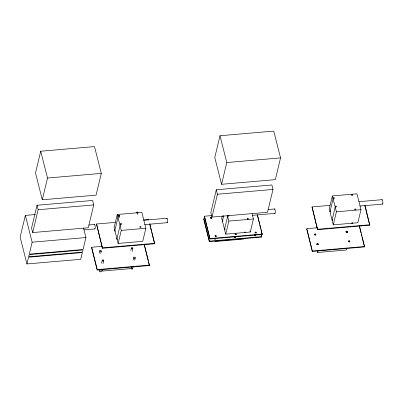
<?xml version="1.0" encoding="UTF-8"?>
<svg xmlns="http://www.w3.org/2000/svg" width="403" height="403" viewBox="0 0 403 403"><rect width="100%" height="100%" fill="white"/><g stroke="black" fill="none" stroke-linecap="round" stroke-linejoin="round"><path stroke-width="0.6" d="M35.363 214.537L25.359 215.398L20.15 237.15L26.93 263.95L80.711 259.305L85.92 237.553L83.456 227.806M40.728 151.231L35.519 172.983L42.3 199.782L96.08 195.138L101.289 173.386L94.504 146.586L40.728 151.231L47.509 178.03L42.3 199.782M37.031 205.258L31.56 228.098L32.693 232.566L88.262 227.766L93.733 204.926L92.604 200.457L37.031 205.258L38.159 209.726L32.693 232.566M26.93 263.95L32.139 242.198L25.359 215.398M115.177 222.401L96.534 224.013L102.453 248.268L154.656 243.76L149.79 223.67M102.261 246.339L91.698 247.251L91.597 247.689L97.244 270.02L149.448 265.512L144.36 244.556M99.279 253.165L99.863 250.706M100.715 253.502L101.304 251.044A0.741 0.589 13.5 0 0 100.362 250.308A0.741 0.589 13.5 0 0 100.085 251.291A0.741 0.589 13.5 0 0 101.294 251.089M97.244 270.02L91.698 247.251M102.453 248.268L96.534 224.013M99.662 271.148L100.105 269.295M101.551 263.255L102.276 260.232M101.103 271.491L101.546 269.637M102.982 263.638L103.717 260.575M131.655 266.781L131.227 268.574L102.543 271.053L102.972 269.259M117.263 214.507L114.135 227.559L118.155 243.442L142.743 241.316L145.866 228.264L141.851 212.386L117.263 214.507L121.278 230.39L118.155 243.442M114.779 230.718L118.437 215.459M119.142 217.59L119.585 215.731M116.885 239.034L120.537 223.776M137.428 214.467L137.871 212.608M130.829 250.439L131.418 247.981M132.124 251.381L132.854 248.319A0.741 0.589 13.5 0 0 131.912 247.583A0.741 0.589 13.5 0 0 131.635 248.565A0.741 0.589 13.5 0 0 132.844 248.364M133.237 259.965L133.826 257.507M132.652 268.766L133.242 266.307M134.678 260.308L135.267 257.849M148.631 219.937L148.732 219.504L143.76 219.932M219.993 135.746L214.784 157.497L221.564 184.297L275.345 179.652L280.553 157.9L273.773 131.101L219.993 135.746L226.773 162.545L221.564 184.297M205.087 218.713L203.842 218.819L203.737 219.252L209.389 241.588L261.592 237.075L261.084 234.229M211.923 215.565L204.467 216.21L204.361 216.643L210.013 238.974L262.217 234.465L257.431 214.718M216.295 189.773L210.829 212.613L211.958 217.081L267.532 212.28L272.997 189.44L271.869 184.972L216.295 189.773L217.429 194.241L211.958 217.081M209.389 241.588L203.842 218.819M210.013 238.974L204.467 216.21M222.265 215.897L221.695 218.27L225.715 234.153L250.303 232.027L253.427 218.975L252.087 213.681M222.602 220.33L223.741 215.585M224.708 228.647L227.831 215.6M225.715 234.153L228.839 221.101L227.352 215.217M317.383 227.755L306.819 228.672L306.713 229.106L312.365 251.437L364.564 246.928L359.476 225.972M330.047 205.364L312.028 206.92L317.574 229.685L369.778 225.176L364.992 205.429M312.365 251.437L306.819 228.672M317.574 229.685L312.028 206.92M346.771 248.198L346.343 249.996L317.66 252.469L318.093 250.676M332.379 195.929L329.256 208.976L333.271 224.859L357.859 222.738L360.987 209.686L356.967 193.803L332.379 195.929L336.399 211.807L333.271 224.859M330.163 211.041L333.286 197.989M332.268 219.358L335.392 206.306M47.509 178.03L101.289 173.386M226.773 162.545L280.553 157.9M38.159 209.726L93.733 204.926M217.429 194.241L272.997 189.44M88.972 224.99L94.478 224.516M143.745 220.26L167.008 218.25M267.799 209.545L274.534 208.961M358.866 201.676L382.125 199.671M83.874 229.886L94.896 228.934M144.707 224.632L167.356 222.673M252.298 215.338L274.947 213.383M359.829 206.049L382.477 204.094M121.278 230.39L145.866 228.264M228.839 221.101L253.427 218.975M336.399 211.807L360.987 209.686M32.139 242.198L85.92 237.553M102.558 247.83L154.762 243.321M210.119 238.541L262.323 234.032M317.68 229.252L369.878 224.743M209.495 241.15L261.693 236.642M214.945 241.533L243.629 239.055M314.239 234.722L315.484 234.617M345.97 231.982L347.839 231.821M97.35 269.582L149.553 265.073M312.466 251.004L364.67 246.495M364.886 205.862L369.778 225.176M359.219 225.801L361.053 233.045M361.36 234.254L361.818 236.062M362.121 237.271L364.564 246.928M317.206 250.686L317.66 252.469M257.331 215.152L259.467 223.605M259.774 224.809L260.691 228.43M260.993 229.639L262.217 234.465M260.978 234.662L261.592 237.075M250.006 230.848L250.303 232.027M149.684 224.103L150.289 226.486M150.586 227.68L151.493 231.251M151.795 232.44L154.656 243.76M144.103 244.384L148.223 260.681M148.531 261.89L149.448 265.512M102.09 269.264L102.543 271.053M94.267 224.829A2.222 0.519 85.1 0 1 95.199 226.637A2.222 0.519 85.1 0 1 94.619 228.703M255.492 235.78A0.594 0.474 13.5 0 1 255.24 235.962M254.479 235.216A0.594 0.474 13.5 0 1 255.552 235.559M255.442 234.748A0.594 0.474 13.5 0 1 255.527 235.423A0.594 0.474 13.5 0 1 254.701 235.423A0.594 0.474 13.5 0 1 254.615 234.748M234.591 237.584A0.594 0.474 13.5 0 1 234.506 236.909A0.594 0.474 13.5 0 1 235.332 236.909A0.594 0.474 13.5 0 1 235.417 237.584M235.554 236.591A0.594 0.474 13.5 0 1 235.241 237.281A0.594 0.474 13.5 0 1 234.481 236.773M214.467 239.196A0.594 0.474 13.5 0 1 214.895 238.495A0.594 0.474 13.5 0 1 215.504 239.196M215.58 238.359A0.594 0.474 13.5 0 1 215.121 239.019A0.594 0.474 13.5 0 1 214.497 238.364M224.97 229.639A0.594 0.474 13.5 0 1 224.768 228.844M225.07 229.206A0.594 0.474 13.5 0 1 224.869 228.405M222.864 221.318A0.594 0.474 13.5 0 1 222.663 220.522M222.965 220.884A0.594 0.474 13.5 0 1 222.763 220.088M245.089 232.395A0.594 0.474 13.5 0 1 244.127 232.481M245.19 231.962A0.594 0.474 13.5 0 1 244.233 232.047M255.104 233.13A0.594 0.474 13.5 0 1 255.532 232.43A0.594 0.474 13.5 0 1 256.142 233.13M235.095 234.334A0.594 0.474 13.5 0 1 236.163 234.768M215.006 236.234A0.594 0.474 13.5 0 1 215.877 235.977A0.594 0.474 13.5 0 1 215.953 236.768M211.504 218.461A0.594 0.474 13.5 0 1 211.308 218.628M210.401 218.209A0.594 0.474 13.5 0 1 210.945 217.721A0.594 0.474 13.5 0 1 211.57 218.24M228.778 215.388A0.594 0.474 13.5 0 1 228.864 216.063A0.594 0.474 13.5 0 1 228.043 216.063A0.594 0.474 13.5 0 1 227.957 215.388M274.287 209.384A2.222 0.519 85.1 0 1 274.997 209.656A2.222 0.519 85.1 0 1 275.259 212.577A2.222 0.519 85.1 0 1 274.619 213.041M314.35 234.763A0.741 0.589 13.5 0 1 315.232 234.36A0.741 0.589 13.5 0 1 315.781 235.145M316.753 244.404A0.741 0.589 13.5 0 1 317.685 243.896A0.741 0.589 13.5 0 1 318.098 244.833M347.195 232.622A0.741 0.589 13.5 0 1 347.028 232.733M345.97 231.871A0.741 0.589 13.5 0 1 347.356 232.304M348.383 241.402A0.741 0.589 13.5 0 1 349.336 241.211A0.741 0.589 13.5 0 1 349.718 242.001M332.525 220.35A0.594 0.474 13.5 0 1 332.324 219.549M332.631 219.912A0.594 0.474 13.5 0 1 332.43 219.116M330.42 212.028A0.594 0.474 13.5 0 1 330.218 211.232M330.525 211.595A0.594 0.474 13.5 0 1 330.324 210.794M352.645 223.106A0.594 0.474 13.5 0 1 351.688 223.191M352.751 222.673A0.594 0.474 13.5 0 1 351.794 222.753M381.848 200.095A2.222 0.519 85.1 0 1 382.558 200.372A2.222 0.519 85.1 0 1 382.815 203.308A2.222 0.519 85.1 0 1 382.165 203.727M100.941 270.962A0.741 0.589 13.5 0 1 100.795 271.829A0.741 0.589 13.5 0 1 99.732 271.516A0.741 0.589 13.5 0 1 100.135 270.72M132.38 268.136A0.741 0.589 13.5 0 1 132.501 269.008A0.741 0.589 13.5 0 1 131.438 268.972A0.741 0.589 13.5 0 1 131.423 268.106M117.258 239.584A0.594 0.474 13.5 0 1 117.077 239.483M116.885 239.17A0.594 0.474 13.5 0 1 117.051 238.783M115.152 231.267A0.594 0.474 13.5 0 1 114.951 230.466M166.751 218.587A2.222 0.519 85.1 0 1 167.462 219.036A2.222 0.519 85.1 0 1 167.688 221.932A2.222 0.519 85.1 0 1 167.049 222.31M29.439 256.706L29.333 257.139L81.537 252.631L81.643 252.192L29.439 256.706M30.064 254.091L29.958 254.53L82.162 250.021L82.267 249.583L30.064 254.091M255.28 232.773A0.594 0.474 13.5 0 0 256.263 232.647A0.594 0.474 13.5 0 0 255.552 232.002A0.594 0.474 13.5 0 0 255.28 232.773M235.276 234.501A0.594 0.474 13.5 0 0 236.259 234.375A0.594 0.474 13.5 0 0 235.543 233.73A0.594 0.474 13.5 0 0 235.276 234.501M215.267 236.229A0.594 0.474 13.5 0 0 216.25 236.103A0.594 0.474 13.5 0 0 215.54 235.458A0.594 0.474 13.5 0 0 215.267 236.229M210.673 218.063A0.594 0.474 13.5 0 0 211.656 217.942A0.594 0.474 13.5 0 0 210.94 217.293A0.594 0.474 13.5 0 0 210.673 218.063M247.356 218.99A0.594 0.474 13.5 0 0 248.339 218.864A0.594 0.474 13.5 0 0 247.623 218.219A0.594 0.474 13.5 0 0 247.356 218.99M314.657 234.863A0.741 0.589 13.5 0 0 315.881 234.707A0.741 0.589 13.5 0 0 314.995 233.896A0.741 0.589 13.5 0 0 314.657 234.863M317.065 244.389A0.741 0.589 13.5 0 0 318.294 244.238A0.741 0.589 13.5 0 0 317.403 243.427A0.741 0.589 13.5 0 0 317.065 244.389M346.207 232.138A0.741 0.589 13.5 0 0 347.436 231.982A0.741 0.589 13.5 0 0 346.545 231.171A0.741 0.589 13.5 0 0 346.207 232.138M348.615 241.664A0.741 0.589 13.5 0 0 349.844 241.513A0.741 0.589 13.5 0 0 348.958 240.702A0.741 0.589 13.5 0 0 348.615 241.664M351.733 195.289A0.594 0.474 13.5 0 0 352.716 195.168A0.594 0.474 13.5 0 0 352.005 194.518A0.594 0.474 13.5 0 0 351.733 195.289M335.553 206.734A0.594 0.474 13.5 0 0 336.535 206.613A0.594 0.474 13.5 0 0 335.825 205.963A0.594 0.474 13.5 0 0 335.553 206.734M333.447 198.417A0.594 0.474 13.5 0 0 334.43 198.291A0.594 0.474 13.5 0 0 333.719 197.641A0.594 0.474 13.5 0 0 333.447 198.417M354.912 209.701A0.594 0.474 13.5 0 0 355.894 209.575A0.594 0.474 13.5 0 0 355.184 208.925A0.594 0.474 13.5 0 0 354.912 209.701M102.493 260.822A0.741 0.589 13.5 0 0 103.707 260.615A0.741 0.589 13.5 0 0 102.775 259.839A0.741 0.589 13.5 0 0 102.493 260.822M134.043 258.096A0.741 0.589 13.5 0 0 135.257 257.89A0.741 0.589 13.5 0 0 134.325 257.114A0.741 0.589 13.5 0 0 134.043 258.096M136.894 212.804A0.594 0.474 13.5 0 0 137.866 212.638A0.594 0.474 13.5 0 0 137.116 212.018A0.594 0.474 13.5 0 0 136.894 212.804M120.714 224.249A0.594 0.474 13.5 0 0 121.686 224.083A0.594 0.474 13.5 0 0 120.935 223.458A0.594 0.474 13.5 0 0 120.714 224.249M118.608 215.927A0.594 0.474 13.5 0 0 119.58 215.761A0.594 0.474 13.5 0 0 118.83 215.142A0.594 0.474 13.5 0 0 118.608 215.927M140.078 227.211A0.594 0.474 13.5 0 0 141.045 227.045A0.594 0.474 13.5 0 0 140.299 226.426A0.594 0.474 13.5 0 0 140.078 227.211"/></g></svg>
